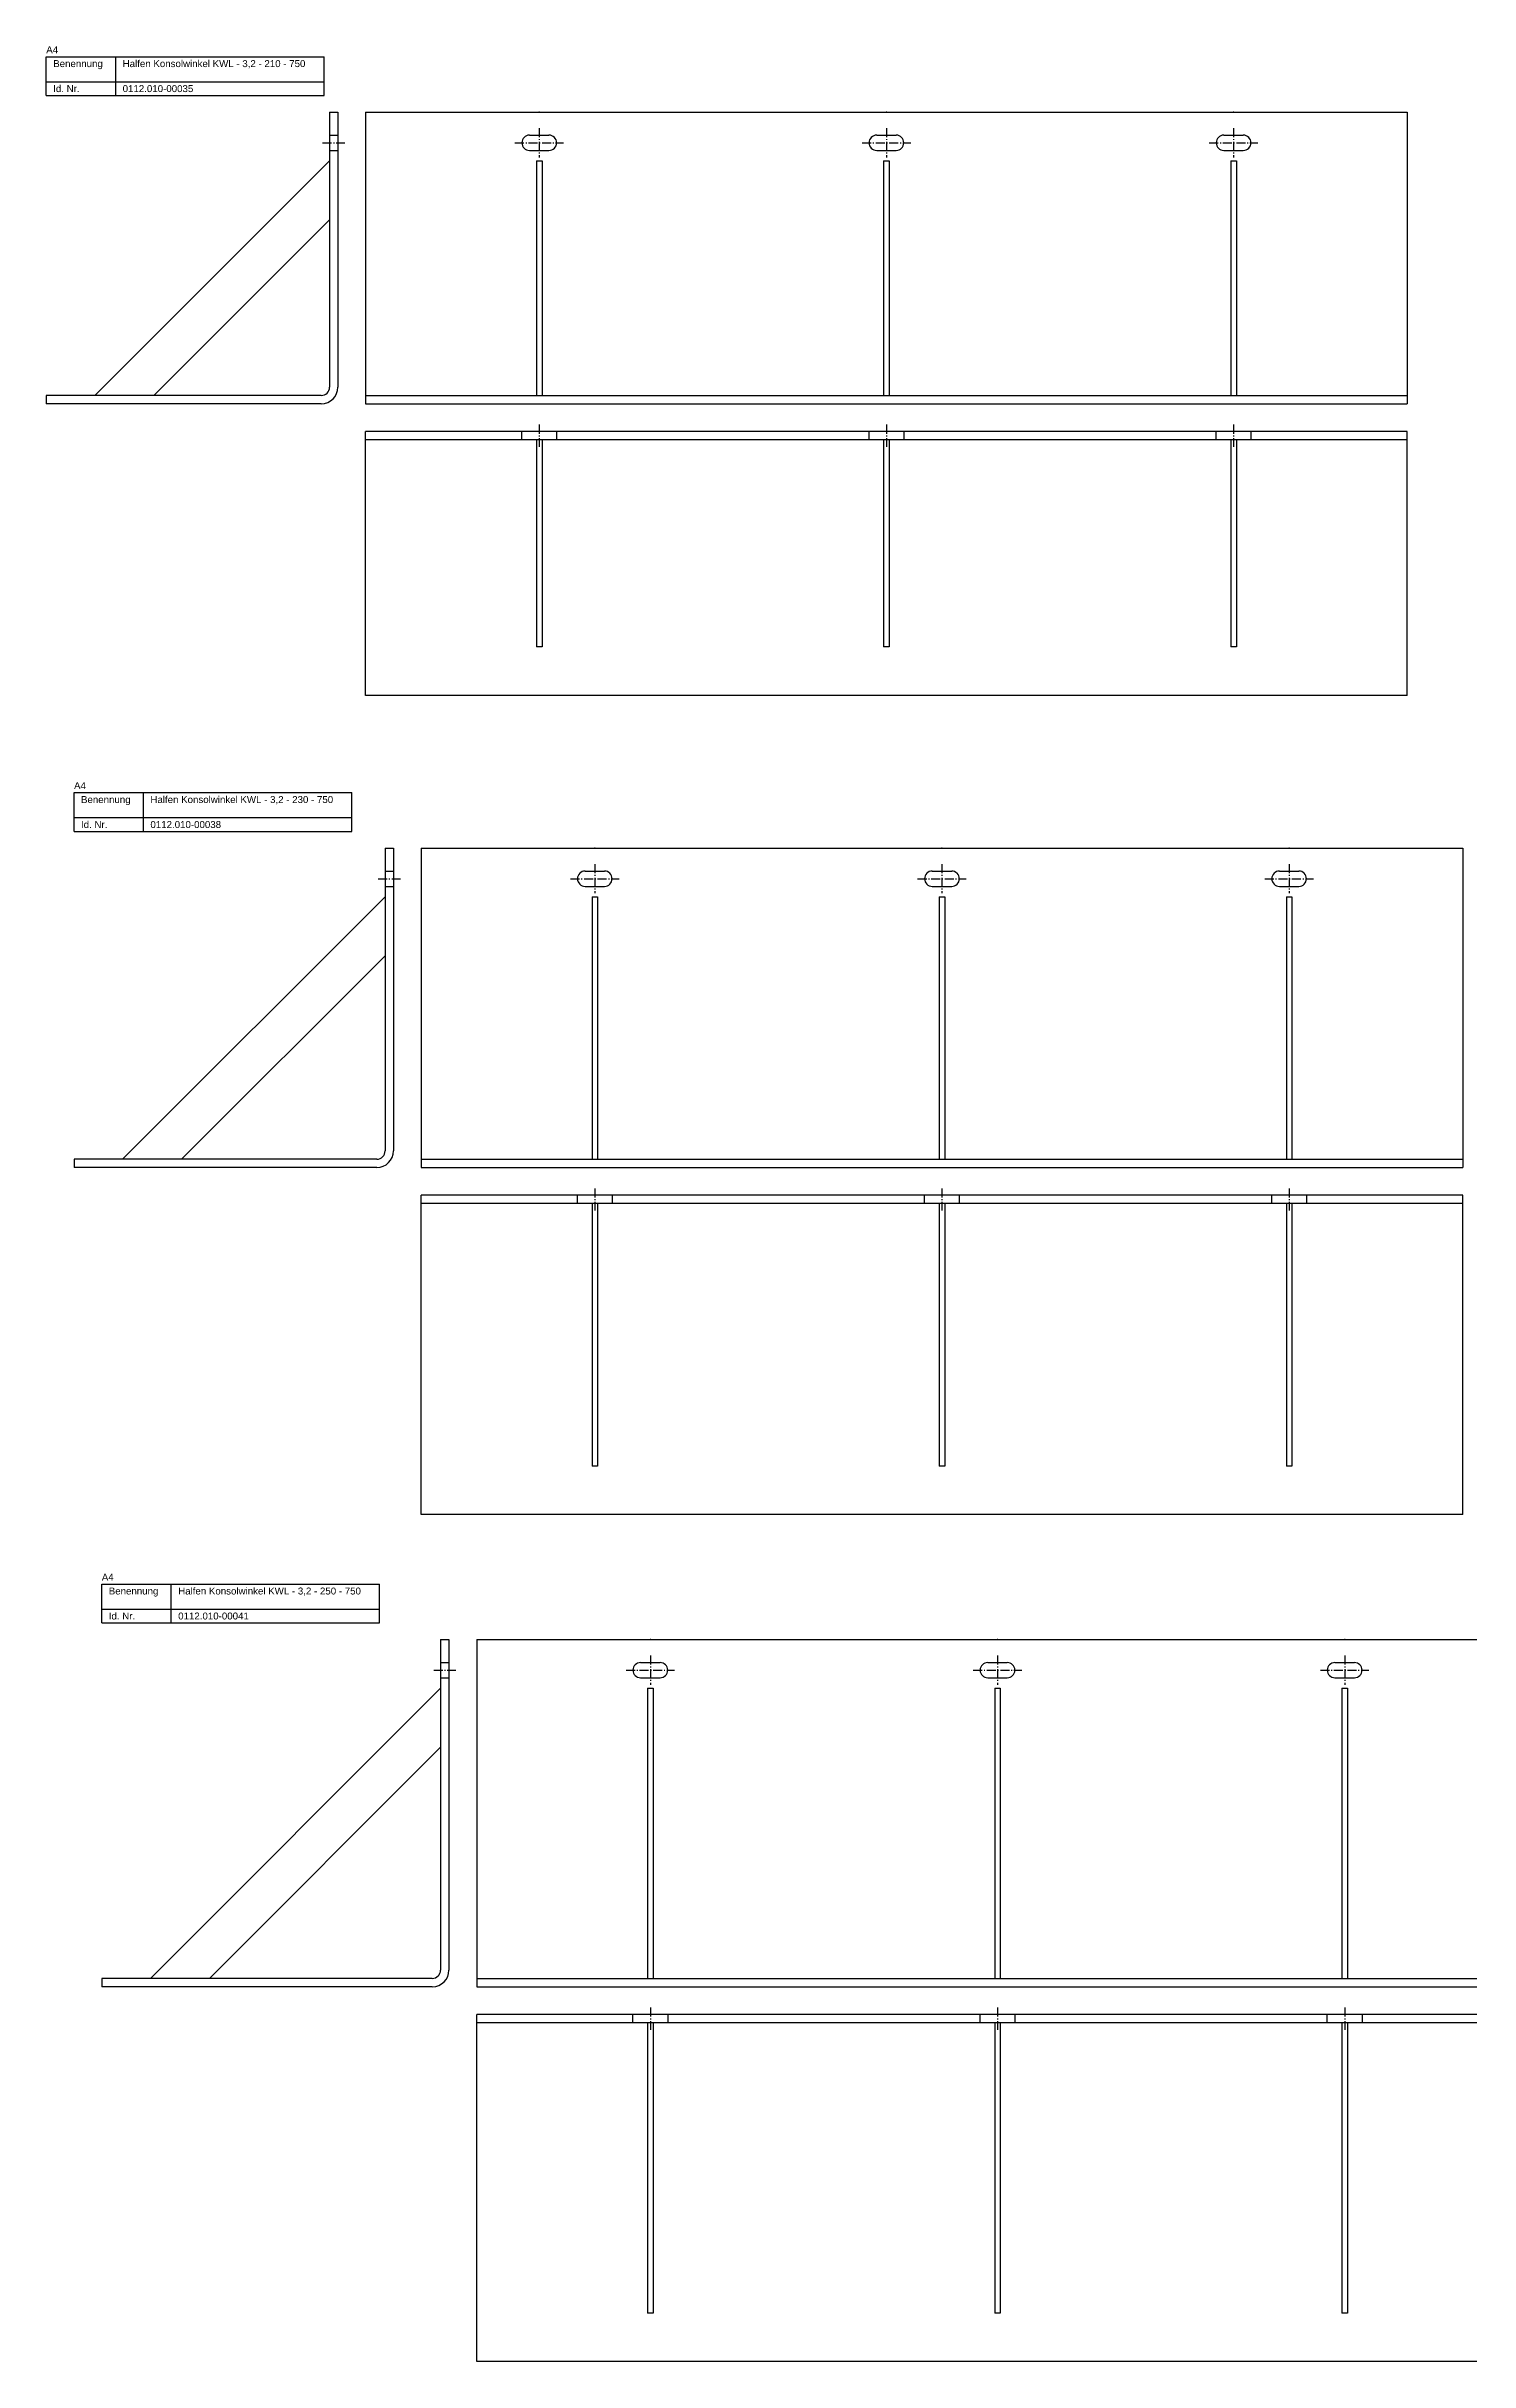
# Model space of a CAD drawing. Header units: millimetres. Extents: x 3683 to 6843, y -2519 to 868.
# Drawn here: x 4463 to 5488, y -2519 to -852 of the extents above; entities that cross this region are included whole.
import ezdxf

# ---------------------------------------------------------------- set-up
doc = ezdxf.new("R2010")
doc.units = ezdxf.units.MM
doc.linetypes.add('MITTELLINIE', pattern=[0.977, 0.65, -0.13, 0.067, -0.13])
doc.linetypes.add('VERDECKT', pattern=[9.525, 6.35, -3.175])
doc.layers.add('HALFEN-KONSOLANKER', color=2, linetype='CONTINUOUS')
doc.styles.add('ARIAL50', font='ARIAL.TTF', dxfattribs={"height": 5})

msp = doc.modelspace()

# ---------------------------------------------------------------- linework, layer by layer
at = {"layer": 'HALFEN-KONSOLANKER'}
for p, q in [((4463.1, -859.2), (4663.1, -859.2)), ((4463.1, -887.2), (4463.1, -859.2)), ((4513.1, -887.2), (4513.1, -859.2)), ((4663.1, -887.2), (4663.1, -859.2)), ((4463.1, -877.2), (4663.1, -877.2)), ((4463.1, -887.2), (4663.1, -887.2)), ((4667.1, -899.2), (4667.1, -1097.2)), ((4667.1, -899.2), (4673.1, -899.2)), ((4673.1, -899.2), (4673.1, -1097.2)), ((4693.1, -899.2), (5443.1, -899.2)), ((4693.1, -899.2), (4693.1, -1109.2)), ((5443.1, -899.2), (5443.1, -1109.2)), ((4811.1, -915.7), (4825.1, -915.7)), ((5061.1, -915.7), (5075.1, -915.7)), ((5311.1, -915.7), (5325.1, -915.7)), ((4811.1, -926.7), (4825.1, -926.7)), ((5061.1, -926.7), (5075.1, -926.7)), ((5311.1, -926.7), (5325.1, -926.7)), ((4667.1, -934.2), (4498.1, -1103.2)), ((4816.1, -934.2), (4816.1, -1103.2)), ((4816.1, -934.2), (4820.1, -934.2)), ((4820.1, -934.2), (4820.1, -1103.2)), ((5066.1, -934.2), (5066.1, -1103.2)), ((5066.1, -934.2), (5070.1, -934.2)), ((5070.1, -934.2), (5070.1, -1103.2)), ((5316.1, -934.2), (5316.1, -1103.2)), ((5316.1, -934.2), (5320.1, -934.2)), ((5320.1, -934.2), (5320.1, -1103.2)), ((4667.1, -976.7), (4540.6, -1103.2)), ((4661.1, -1103.2), (4463.1, -1103.2)), ((4463.1, -1103.2), (4463.1, -1109.2)), ((4661.1, -1109.2), (4463.1, -1109.2)), ((4693.1, -1103.2), (5443.1, -1103.2)), ((4693.1, -1109.2), (5443.1, -1109.2)), ((5443.1, -1129.2), (4693.1, -1129.2)), ((4693.1, -1319.2), (4693.1, -1129.2)), ((5443.1, -1319.2), (5443.1, -1129.2)), ((5443.1, -1135.2), (4693.1, -1135.2)), ((4816.1, -1135.2), (4816.1, -1284.2)), ((4820.1, -1135.2), (4820.1, -1284.2)), ((5066.1, -1135.2), (5066.1, -1284.2)), ((5070.1, -1135.2), (5070.1, -1284.2)), ((5316.1, -1135.2), (5316.1, -1284.2)), ((5320.1, -1135.2), (5320.1, -1284.2)), ((4820.1, -1284.2), (4816.1, -1284.2)), ((5070.1, -1284.2), (5066.1, -1284.2)), ((5320.1, -1284.2), (5316.1, -1284.2)), ((5443.1, -1319.2), (4693.1, -1319.2)), ((4483.1, -1389.2), (4683.1, -1389.2)), ((4483.1, -1417.2), (4483.1, -1389.2)), ((4533.1, -1417.2), (4533.1, -1389.2)), ((4683.1, -1417.2), (4683.1, -1389.2)), ((4483.1, -1407.2), (4683.1, -1407.2)), ((4483.1, -1417.2), (4683.1, -1417.2)), ((4707.1, -1429.2), (4707.1, -1647.2)), ((4707.1, -1429.2), (4713.1, -1429.2)), ((4713.1, -1429.2), (4713.1, -1647.2)), ((4733.1, -1429.2), (5483.1, -1429.2)), ((4733.1, -1429.2), (4733.1, -1659.2)), ((5483.1, -1429.2), (5483.1, -1659.2)), ((4851.1, -1445.7), (4865.1, -1445.7)), ((5101.1, -1445.7), (5115.1, -1445.7)), ((5351.1, -1445.7), (5365.1, -1445.7)), ((4707.1, -1464.2), (4518.1, -1653.2)), ((4851.1, -1456.7), (4865.1, -1456.7)), ((4856.1, -1464.2), (4856.1, -1653.2)), ((4856.1, -1464.2), (4860.1, -1464.2)), ((4860.1, -1464.2), (4860.1, -1653.2)), ((5101.1, -1456.7), (5115.1, -1456.7)), ((5106.1, -1464.2), (5106.1, -1653.2)), ((5106.1, -1464.2), (5110.1, -1464.2)), ((5110.1, -1464.2), (5110.1, -1653.2)), ((5351.1, -1456.7), (5365.1, -1456.7)), ((5356.1, -1464.2), (5356.1, -1653.2)), ((5356.1, -1464.2), (5360.1, -1464.2)), ((5360.1, -1464.2), (5360.1, -1653.2)), ((4707.1, -1506.7), (4560.6, -1653.2)), ((4701.1, -1653.2), (4483.1, -1653.2)), ((4483.1, -1653.2), (4483.1, -1659.2)), ((4701.1, -1659.2), (4483.1, -1659.2)), ((4733.1, -1653.2), (5483.1, -1653.2)), ((4733.1, -1659.2), (5483.1, -1659.2)), ((5483.1, -1679.2), (4733.1, -1679.2)), ((4733.1, -1909.2), (4733.1, -1679.2)), ((5483.1, -1909.2), (5483.1, -1679.2)), ((5483.1, -1685.2), (4733.1, -1685.2)), ((4856.1, -1685.2), (4856.1, -1874.2)), ((4860.1, -1685.2), (4860.1, -1874.2)), ((5106.1, -1685.2), (5106.1, -1874.2)), ((5110.1, -1685.2), (5110.1, -1874.2)), ((5356.1, -1685.2), (5356.1, -1874.2)), ((5360.1, -1685.2), (5360.1, -1874.2)), ((4860.1, -1874.2), (4856.1, -1874.2)), ((5110.1, -1874.2), (5106.1, -1874.2)), ((5360.1, -1874.2), (5356.1, -1874.2)), ((5483.1, -1909.2), (4733.1, -1909.2)), ((4503.1, -1959.2), (4703.1, -1959.2)), ((4503.1, -1987.2), (4503.1, -1959.2)), ((4553.1, -1987.2), (4553.1, -1959.2)), ((4703.1, -1987.2), (4703.1, -1959.2)), ((4503.1, -1977.2), (4703.1, -1977.2)), ((4503.1, -1987.2), (4703.1, -1987.2)), ((4747.1, -1999.2), (4747.1, -2237.2)), ((4747.1, -1999.2), (4753.1, -1999.2)), ((4753.1, -1999.2), (4753.1, -2237.2)), ((4773.1, -1999.2), (5523.1, -1999.2)), ((4773.1, -1999.2), (4773.1, -2249.2)), ((4891.1, -2015.7), (4905.1, -2015.7)), ((5141.1, -2015.7), (5155.1, -2015.7)), ((5391.1, -2015.7), (5405.1, -2015.7)), ((4747.1, -2034.2), (4538.1, -2243.2)), ((4891.1, -2026.7), (4905.1, -2026.7)), ((4896.1, -2034.2), (4896.1, -2243.2)), ((4896.1, -2034.2), (4900.1, -2034.2)), ((4900.1, -2034.2), (4900.1, -2243.2)), ((5141.1, -2026.7), (5155.1, -2026.7)), ((5146.1, -2034.2), (5146.1, -2243.2)), ((5146.1, -2034.2), (5150.1, -2034.2)), ((5150.1, -2034.2), (5150.1, -2243.2)), ((5391.1, -2026.7), (5405.1, -2026.7)), ((5396.1, -2034.2), (5396.1, -2243.2)), ((5396.1, -2034.2), (5400.1, -2034.2)), ((5400.1, -2034.2), (5400.1, -2243.2)), ((4747.1, -2076.7), (4580.6, -2243.2)), ((4741.1, -2243.2), (4503.1, -2243.2)), ((4503.1, -2243.2), (4503.1, -2249.2)), ((4741.1, -2249.2), (4503.1, -2249.2)), ((4773.1, -2243.2), (5523.1, -2243.2)), ((4773.1, -2249.2), (5523.1, -2249.2)), ((5523.1, -2269.2), (4773.1, -2269.2)), ((4773.1, -2519.2), (4773.1, -2269.2)), ((5523.1, -2275.2), (4773.1, -2275.2)), ((4896.1, -2275.2), (4896.1, -2484.2)), ((4900.1, -2275.2), (4900.1, -2484.2)), ((5146.1, -2275.2), (5146.1, -2484.2)), ((5150.1, -2275.2), (5150.1, -2484.2)), ((5396.1, -2275.2), (5396.1, -2484.2)), ((5400.1, -2275.2), (5400.1, -2484.2)), ((4900.1, -2484.2), (4896.1, -2484.2)), ((5150.1, -2484.2), (5146.1, -2484.2)), ((5400.1, -2484.2), (5396.1, -2484.2)), ((5523.1, -2519.2), (4773.1, -2519.2))]:
    msp.add_line(p, q, dxfattribs=at)
at = {"layer": 'HALFEN-KONSOLANKER', "color": 1, "linetype": 'VERDECKT'}
for p, q in [((4667.1, -915.7), (4673.1, -915.7)), ((4667.1, -926.7), (4673.1, -926.7)), ((4805.6, -1135.2), (4805.6, -1129.2)), ((4830.6, -1129.2), (4830.6, -1135.2)), ((5055.6, -1135.2), (5055.6, -1129.2)), ((5080.6, -1129.2), (5080.6, -1135.2)), ((5305.6, -1135.2), (5305.6, -1129.2)), ((5330.6, -1129.2), (5330.6, -1135.2)), ((4707.1, -1445.7), (4713.1, -1445.7)), ((4707.1, -1456.7), (4713.1, -1456.7)), ((4845.6, -1685.2), (4845.6, -1679.2)), ((4870.6, -1679.2), (4870.6, -1685.2)), ((5095.6, -1685.2), (5095.6, -1679.2)), ((5120.6, -1679.2), (5120.6, -1685.2)), ((5345.6, -1685.2), (5345.6, -1679.2)), ((5370.6, -1679.2), (5370.6, -1685.2)), ((4747.1, -2015.7), (4753.1, -2015.7)), ((4747.1, -2026.7), (4753.1, -2026.7)), ((4885.6, -2275.2), (4885.6, -2269.2)), ((4910.6, -2269.2), (4910.6, -2275.2)), ((5135.6, -2275.2), (5135.6, -2269.2)), ((5160.6, -2269.2), (5160.6, -2275.2)), ((5385.6, -2275.2), (5385.6, -2269.2)), ((5410.6, -2269.2), (5410.6, -2275.2))]:
    msp.add_line(p, q, dxfattribs=at)
at = {"layer": 'HALFEN-KONSOLANKER', "color": 1, "linetype": 'MITTELLINIE', "ltscale": 10}
for p, q in [((4818.1, -910.7), (4818.1, -931.7)), ((5068.1, -910.7), (5068.1, -931.7)), ((5318.1, -910.7), (5318.1, -931.7)), ((4662.1, -921.2), (4678.1, -921.2)), ((4800.6, -921.2), (4835.6, -921.2)), ((5050.6, -921.2), (5085.6, -921.2)), ((5300.6, -921.2), (5335.6, -921.2)), ((4818.1, -1124.2), (4818.1, -1140.2)), ((5068.1, -1124.2), (5068.1, -1140.2)), ((5318.1, -1124.2), (5318.1, -1140.2)), ((4858.1, -1440.7), (4858.1, -1461.7)), ((5108.1, -1440.7), (5108.1, -1461.7)), ((5358.1, -1440.7), (5358.1, -1461.7)), ((4702.1, -1451.2), (4718.1, -1451.2)), ((4840.6, -1451.2), (4875.6, -1451.2)), ((5090.6, -1451.2), (5125.6, -1451.2)), ((5340.6, -1451.2), (5375.6, -1451.2)), ((4858.1, -1674.2), (4858.1, -1690.2)), ((5108.1, -1674.2), (5108.1, -1690.2)), ((5358.1, -1674.2), (5358.1, -1690.2)), ((4898.1, -2010.7), (4898.1, -2031.7)), ((5148.1, -2010.7), (5148.1, -2031.7)), ((5398.1, -2010.7), (5398.1, -2031.7)), ((4742.1, -2021.2), (4758.1, -2021.2)), ((4880.6, -2021.2), (4915.6, -2021.2)), ((5130.6, -2021.2), (5165.6, -2021.2)), ((5380.6, -2021.2), (5415.6, -2021.2)), ((4898.1, -2264.2), (4898.1, -2280.2)), ((5148.1, -2264.2), (5148.1, -2280.2)), ((5398.1, -2264.2), (5398.1, -2280.2))]:
    msp.add_line(p, q, dxfattribs=at)
at = {"layer": 'HALFEN-KONSOLANKER'}
for centre, radius, start, end in [((4811.1, -921.2), 5.5, 90, 270), ((4825.1, -921.2), 5.5, 270, 90), ((5061.1, -921.2), 5.5, 90, 270), ((5075.1, -921.2), 5.5, 270, 90), ((5311.1, -921.2), 5.5, 90, 270), ((5325.1, -921.2), 5.5, 270, 90), ((4661.1, -1097.2), 6, 270, 0), ((4661.1, -1097.2), 12, 270, 0), ((4851.1, -1451.2), 5.5, 90, 270), ((4865.1, -1451.2), 5.5, 270, 90), ((5101.1, -1451.2), 5.5, 90, 270), ((5115.1, -1451.2), 5.5, 270, 90), ((5351.1, -1451.2), 5.5, 90, 270), ((5365.1, -1451.2), 5.5, 270, 90), ((4701.1, -1647.2), 12, 270, 0), ((4701.1, -1647.2), 6, 270, 0), ((4891.1, -2021.2), 5.5, 90, 270), ((4905.1, -2021.2), 5.5, 270, 90), ((5141.1, -2021.2), 5.5, 90, 270), ((5155.1, -2021.2), 5.5, 270, 90), ((5391.1, -2021.2), 5.5, 90, 270), ((5405.1, -2021.2), 5.5, 270, 90), ((4741.1, -2237.2), 6, 270, 0), ((4741.1, -2237.2), 12, 270, 0)]:
    msp.add_arc(centre, radius, start, end, dxfattribs=at)
for p in [(4818.1, -899.2), (4818.1, -899.2), (5068.1, -899.2), (5068.1, -899.2), (5318.1, -899.2), (5318.1, -899.2), (4858.1, -1429.2), (4858.1, -1429.2), (5108.1, -1429.2), (5108.1, -1429.2), (5358.1, -1429.2), (5358.1, -1429.2), (4898.1, -1999.2), (4898.1, -1999.2), (5148.1, -1999.2), (5148.1, -1999.2), (5398.1, -1999.2), (5398.1, -1999.2)]:
    msp.add_point(p, dxfattribs=at)

# ---------------------------------------------------------------- texts
at = {"layer": 'HALFEN-KONSOLANKER', "style": 'ARIAL50'}
for s, p in [('A4', (4463.1, -856.7)), ('Benennung', (4468.1, -866.7)), ('Halfen Konsolwinkel KWL - 3,2 - 210 - 750', (4518.1, -866.7)), ('Id. Nr.', (4468.1, -884.7)), ('0112.010-00035', (4518.1, -884.7)), ('A4', (4483.1, -1386.7)), ('Benennung', (4488.1, -1396.7)), ('Halfen Konsolwinkel KWL - 3,2 - 230 - 750', (4538.1, -1396.7)), ('Id. Nr.', (4488.1, -1414.7)), ('0112.010-00038', (4538.1, -1414.7)), ('A4', (4503.1, -1956.7)), ('Benennung', (4508.1, -1966.7)), ('Halfen Konsolwinkel KWL - 3,2 - 250 - 750', (4558.1, -1966.7)), ('Id. Nr.', (4508.1, -1984.7)), ('0112.010-00041', (4558.1, -1984.7))]:
    msp.add_text(s, height=5, dxfattribs=at).set_placement(p)

doc.saveas('drawing.dxf')
